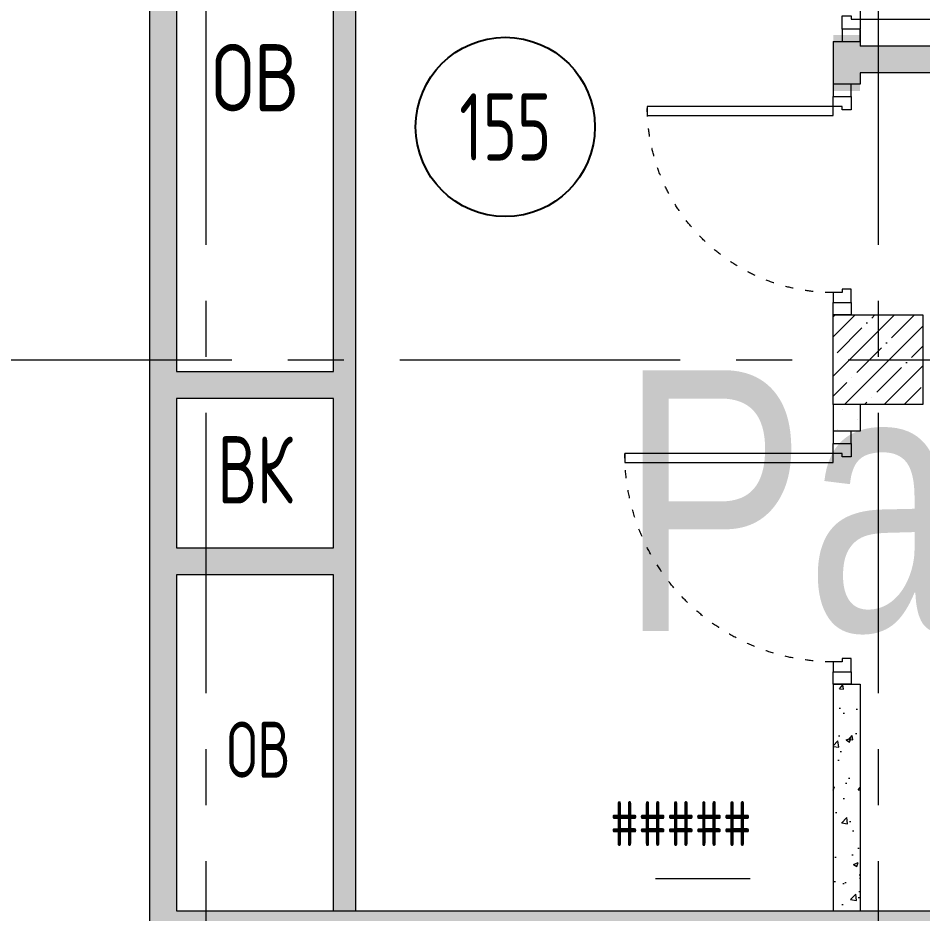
# Model space of a CAD drawing. Header units: millimetres. Extents: x -455656 to 9247092, y 0 to 412358.
# Drawn here: x -198071 to -194034, y 369785 to 373783 of the extents above; entities that cross this region are included whole.
import ezdxf
from ezdxf import colors
from ezdxf.entities.mleader import LeaderData, LeaderLine
from ezdxf.enums import TextEntityAlignment as Align
from ezdxf.math import Vec2, Vec3

# ---------------------------------------------------------------- set-up
doc = ezdxf.new("R2018")
doc.units = ezdxf.units.MM
doc.header["$MEASUREMENT"] = 0
for name, pattern in [('ACAD_ISO03W100', [30, 12, -18]), ('ADSK_Штриховая_ш2 п1', [3, 2, -1]), ('CENTER', [2, 1.25, -0.25, 0.25, -0.25])]:
    doc.linetypes.add(name, pattern=pattern)
doc.layers.get('0').update_dxf_attribs({"color": 250, "lineweight": 9})
doc.layers.add('АР_Названия помещений', color=124, linetype='Continuous', lineweight=5, plot=False)
for name, color, linetype, lineweight in [('АР_Номер помещения', 1, 'Continuous', 25), ('АР_Помещения_площадь', 19, 'Continuous', 9), ('подлога', 250, 'Continuous', 9)]:
    doc.layers.add(name, color=color, linetype=linetype, lineweight=lineweight)
doc.styles.add('ICOCPEUR', font='isocpeur.ttf')
doc.styles.add('ISOCPEUR', font='isocpeur.ttf', dxfattribs={"width": 0.7})
doc.styles.get("Standard").update_dxf_attribs({"font": 'isocpeur.ttf'})
pattern_1 = [(50, (0, 247657.5), (215.17805, -18.82564), [22.5, -247.5]), (355, (0, 247657.5), (-41.6254, 225.65764), [18, -198]), (100.45144, (17.93, 247655.93), (173.55265, 206.832), [19.12206, -210.34263]), (46.1842, (0, 247717.5), (320.1724, -49.65578), [33.75, -371.25]), (96.63564, (26.68, 247713.36), (280.3986, 292.2356), [28.6831, -315.51413]), (351.18416, (0, 247717.5), (280.3986, 292.2356), [27, -297]), (21, (30, 247702.5), (179.07212, -120.78567), [22.5, -247.5]), (326, (30, 247702.5), (72.9946, 217.54501), [18, -198]), (71.45144, (44.92, 247692.43), (252.06671, 96.75935), [19.12206, -210.34263]), (37.5, (0, 247657.5), (3.647957, 99.868156), [0, -195.6, 0, -201, 0, -198.75]), (7.5, (0, 247657.5), (78.92086, 118.323514), [0, -114.6, 0, -191.1, 0, -75.75]), (327.5, (-66.9, 247657.5), (160.14673, -6.766462), [0, -75, 0, -234, 0, -310.5]), (317.5, (-96.9, 247657.5), (174.95585, 30.031495), [0, -97.5, 0, -155.4, 0, -220.5])]

# ---------------------------------------------------------------- blocks, each defined once
blk = doc.blocks.new('*U456')
for points in [[(-55, -80), (-55, 0), (-115, 0), (-115, -40), (-100, -40), (-100, -80), (-55, -80)], [(0, 0), (0, -80), (-55, -80), (-55, 0), (0, 0)], [(-1130, 0), (-1130, -80), (-1075, -80), (-1075, 0), (-1130, 0)], [(-1075, -80), (-1075, 0), (-1015, 0), (-1015, -40), (-1030, -40), (-1030, -80), (-1075, -80)]]:
    blk.add_lwpolyline(points)
blk.add_lwpolyline([(-100, -80), (-100, -1010), (-140, -1010), (-140, -80)], close=True)
at = {"linetype": 'ACAD_ISO03W100', "ltscale": 3}
blk.add_arc((-100, -80), 930, 180, 270, dxfattribs=at)
blk = doc.blocks.new('*U458')
for points in [[(-55, -80), (-55, 0), (-115, 0), (-115, -40), (-100, -40), (-100, -80), (-55, -80)], [(0, 0), (0, -80), (-55, -80), (-55, 0), (0, 0)], [(-1030, 0), (-1030, -80), (-975, -80), (-975, 0), (-1030, 0)], [(-975, -80), (-975, 0), (-915, 0), (-915, -40), (-930, -40), (-930, -80), (-975, -80)]]:
    blk.add_lwpolyline(points)
blk.add_lwpolyline([(-100, -80), (-100, -910), (-140, -910), (-140, -80)], close=True)
at = {"linetype": 'ACAD_ISO03W100', "ltscale": 3}
blk.add_arc((-100, -80), 830, 180, 270, dxfattribs=at)
blk = doc.blocks.new('*U457')
for points in [[(0, 0), (0, -80), (55, -80), (55, 0), (0, 0)], [(55, -80), (55, 0), (115, 0), (115, -40), (100, -40), (100, -80), (55, -80)], [(1075, -80), (1075, 0), (1015, 0), (1015, -40), (1030, -40), (1030, -80), (1075, -80)], [(1130, 0), (1130, -80), (1075, -80), (1075, 0), (1130, 0)]]:
    blk.add_lwpolyline(points)
blk.add_lwpolyline([(100, -80), (100, -1010), (140, -1010), (140, -80)], close=True)
at = {"linetype": 'ACAD_ISO03W100', "ltscale": 3}
blk.add_arc((100, -80), 930, 270, 0, dxfattribs=at)
blk = doc.blocks.new('*U44')
at = {"layer": 'АР_Номер помещения', "color": 7}
blk.add_circle((-456.4, -1236.9), 400, dxfattribs=at)
at = {"layer": 'АР_Помещения_площадь', "color": 7}
blk.add_line((636.2, -4593.6), (213.9, -4593.6), dxfattribs=at)
at = {"color": 7, "style": 'ISOCPEUR', "width": 0.7, "flags": 1}
blk.add_attdef('КАТЕГОРИЯ', (-499.2, -2092.2), '', height=250, dxfattribs=at)
at = {"layer": 'АР_Номер помещения', "color": 7, "style": 'ISOCPEUR', "width": 0.7}
blk.add_attdef('НОМЕР_ПОМЕЩЕНИЯ', text='', height=300, dxfattribs=at).set_placement((-456.4, -1236.9), align=Align.MIDDLE_CENTER)
at = {"layer": 'АР_Помещения_площадь', "color": 7, "lineweight": 30, "width": 0.7, "flags": 104}
blk.add_attdef('ИМЯ_ПОМЕЩЕНИЯ', text='', height=100, dxfattribs=at).set_placement((157.6, 1217.1), align=Align.MIDDLE_CENTER)
at = {"layer": 'АР_Помещения_площадь', "color": 7, "style": 'ISOCPEUR', "width": 0.7}
blk.add_attdef('ПЛОЩАДЬ_ПОМЕЩЕНИЯ', text='', height=200, dxfattribs=at).set_placement((641.1, -4347.1), align=Align.MIDDLE_RIGHT)
blk = doc.blocks.new('_DotSmall')
at = {"color": 0, "linetype": 'ByBlock', "const_width": 0.5}
blk.add_lwpolyline([(-0.0625, 0, 1), (0.0625, 0, 1)], format="xyb", close=True, dxfattribs=at)

msp = doc.modelspace()

# ---------------------------------------------------------------- hatches: boundary and pattern name
at = {"layer": 'подлога', "ltscale": 100}
h = msp.add_hatch(dxfattribs=at)
h.set_pattern_fill('AR-CONC', color=256, scale=30)
h.set_pattern_definition(pattern_1)
h.paths.add_polyline_path([(-197233.9, 372205.9), (-197363.9, 372205.9), (-197363.9, 372258.2), (-197483.9, 372258.2), (-197483.9, 368756.6, 0.095251), (-197363.9, 368800.8), (-197363.9, 369677.8), (-197363.9, 369677.8), (-197233.9, 369677.8), (-197233.9, 369797.8), (-197364.1, 369797.8), (-197364.1, 369798.2), (-197364.1, 371298.2), (-197233.9, 371298.2), (-197233.9, 371418.2), (-197363.9, 371418.2), (-197363.9, 372085.9), (-197233.9, 372085.9)])
h.paths.add_polyline_path([(-196563.9, 372258.2), (-196663.9, 372258.2), (-196663.9, 372205.9), (-197233.9, 372205.9), (-197233.9, 372085.9), (-196663.9, 372085.9), (-196663.9, 371418.2), (-197233.9, 371418.2), (-197233.9, 371298.2), (-196764.1, 371298.2), (-196663.9, 371298.2), (-196663.9, 369797.8), (-196563.9, 369797.8)])
h.paths.add_polyline_path([(-196563.9, 375008.2), (-196663.9, 375008.2), (-196663.9, 372258.2), (-196563.9, 372258.2)])
h.paths.add_polyline_path([(-197363.9, 375008.2), (-197483.9, 375008.2), (-197483.9, 372258.2), (-197363.9, 372258.2)])
h = msp.add_hatch(dxfattribs=at)
h.set_pattern_fill('AR-CONC', color=256, scale=30)
h.set_pattern_definition(pattern_1)
h.paths.add_polyline_path([(-194313.9, 373708.3), (-194433.9, 373708.3), (-194433.9, 373458.2), (-194313.9, 373458.2), (-194313.9, 373538.4), (-190513.9, 373538.4), (-190513.9, 373416.7), (-190393.9, 373416.7), (-190393.9, 373538.4), (-188033.9, 373538.4), (-188033.9, 372058.4), (-187913.9, 372058), (-187913.9, 373658.4), (-194313.9, 373658.4)])
h = msp.add_hatch(dxfattribs=at)
h.set_pattern_fill('ANSI35', color=256, scale=500)
h.set_pattern_definition([(45, (-1151486.01, 412329.66), (-88.388348, 88.388348), []), (45, (-1151397.63, 412329.66), (-88.388348, 88.388348), [156.25, -31.25, 0, -31.25])])
h.paths.add_polyline_path([(-194033.9, 372458.2), (-194433.9, 372458.2), (-194433.9, 372058.2), (-194033.9, 372058.2)])
h = msp.add_hatch(dxfattribs=at)
h.set_pattern_fill('AR-CONC', color=256, scale=30)
h.set_pattern_definition(pattern_1)
h.paths.add_polyline_path([(-194313.9, 372058.2), (-194433.9, 372058.2), (-194433.9, 371939.9), (-194313.9, 371939.9)])
h = msp.add_hatch(dxfattribs=at)
h.set_pattern_fill('AR-CONC', color=256, scale=30)
h.set_pattern_definition(pattern_1)
h.paths.add_polyline_path([(-190393.9, 370809.9), (-190513.9, 370809.9), (-190513.9, 369797.8), (-197362.4, 369797.8), (-197362.4, 369677.8), (-190513.9, 369677.8), (-190513.9, 369106), (-197363.9, 369106), (-197363.9, 368986), (-190513.9, 368986), (-190513.9, 368980.1), (-190513.9, 368980.1), (-190513.9, 368541.8), (-190513.9, 366178.2), (-190613.2, 366178.2), (-190613.2, 366058.2), (-188433.9, 366058.2), (-188433.9, 366178.2), (-190393.9, 366178.2)])
edge = h.paths.add_edge_path()
edge.add_line((-197363.9, 368763.2), (-197363.9, 368800.8))
edge.add_arc((-197538.8, 369090.8), 338.7, 279.3282, 301.0925, ccw=False)
edge.add_line((-197483.9, 368756.6), (-197483.9, 366178.2))
edge.add_line((-197483.9, 366178.2), (-197633.9, 366178.2))
edge.add_line((-197633.9, 366178.2), (-197633.9, 366058.1))
edge.add_line((-197633.9, 366058.1), (-197265, 366058.1))
edge.add_line((-197265, 366058.1), (-197265, 366178.1))
edge.add_line((-197265, 366178.1), (-197363.9, 366178.2))
edge.add_line((-197363.9, 366178.2), (-197363.9, 368763.2))
h.paths.add_polyline_path([(-187913.9, 370928.2), (-187993.9, 370928.3), (-188033.9, 370928.3), (-188033.9, 369371.8), (-188033.9, 366058.2), (-187913.9, 366058.2), (-187913.9, 369606)])
h = msp.add_hatch(dxfattribs=at)
h.set_pattern_fill('AR-CONC', color=256, scale=30)
h.set_pattern_definition(pattern_1)
h.paths.add_polyline_path([(-194313.9, 370809.9), (-194353.9, 370809.9), (-194353.9, 370809.9), (-194433.9, 370809.9), (-194433.9, 369797.8), (-194313.9, 369797.8)])

# ---------------------------------------------------------------- linework, layer by layer
at = {"layer": 'подлога', "linetype": 'CENTER', "ltscale": 1000}
for p, q in [((-197233.9, 382020.7), (-197233.9, 326288.3)), ((-194233.9, 382020.7), (-194233.9, 326288.3)), ((-224367.6, 372258.2), (-141189.2, 372258.2)), ((-224367.6, 372258.2), (-141189.2, 372258.2))]:
    msp.add_line(p, q, dxfattribs=at)
at = {"layer": 'подлога', "linetype": 'ADSK_Штриховая_ш2 п1', "ltscale": 50}
msp.add_line((-194313.9, 374780.8), (-194313.9, 373658.4), dxfattribs=at)
at = {"layer": 'подлога', "ltscale": 100}
for points in [[(-197483.9, 366178.2), (-197483.9, 375008.2)], [(-197363.9, 375008.2), (-197363.9, 372205.9)], [(-196663.9, 372205.9), (-196663.9, 375008.2)], [(-196563.9, 369797.8), (-196563.9, 375008.2)], [(-194433.9, 373678.3), (-194313.9, 373678.3)], [(-194433.9, 373678.3), (-194433.9, 373488.2)], [(-194313.9, 373678.3), (-194313.9, 373658.4)], [(-188033.9, 372058.2), (-187913.9, 372058.2), (-187913.9, 373658.5), (-194313.9, 373658.4)], [(-190513.9, 373538.4), (-194313.9, 373538.4)], [(-194313.9, 373538.4), (-194313.9, 373488.2)], [(-194313.9, 373488.2), (-194433.9, 373488.2)], [(-197363.9, 372205.9), (-196663.9, 372205.9)], [(-197363.9, 372085.9), (-197363.9, 371418.2)], [(-196663.9, 372085.9), (-197363.9, 372085.9)], [(-196663.9, 371418.2), (-196663.9, 372085.9)], [(-194433.9, 372058.2), (-194433.9, 371939.9)], [(-194313.9, 372058.2), (-194313.9, 371939.9)], [(-194313.9, 371939.9), (-194433.9, 371939.9)], [(-197363.9, 371418.2), (-196663.9, 371418.2)], [(-197363.9, 371298.2), (-197363.9, 369797.8)], [(-196663.9, 371298.2), (-197363.9, 371298.2)], [(-196663.9, 369797.8), (-196663.9, 371298.2)], [(-197363.9, 369797.8), (-190513.9, 369797.8), (-190513.9, 370809.9)], [(-194433.9, 370809.9), (-194433.9, 369797.8)], [(-194433.9, 370809.9), (-194313.9, 370809.9)], [(-194313.9, 370809.9), (-194313.9, 369797.8)], [(-197363.9, 369797.8), (-197024.3, 369797.8)], [(-196904.3, 369797.8), (-194433.9, 369797.8)], [(-194313.9, 369797.8), (-190513.9, 369797.9)]]:
    msp.add_lwpolyline(points, dxfattribs=at)
msp.add_lwpolyline([(-194433.9, 372458.2), (-194033.9, 372458.2), (-194033.9, 372058.2), (-194433.9, 372058.2)], close=True, dxfattribs=at)

# ---------------------------------------------------------------- block references
at = {"layer": 'подлога', "rotation": 90.00000000000001}
msp.add_blockref('*U457', (-194393.9, 373678.3), dxfattribs=at)
at = {"layer": 'подлога'}
ref = msp.add_blockref('*U44', (-195440.9, 374534.5), dxfattribs=at)
ref.add_attrib('НОМЕР_ПОМЕЩЕНИЯ', '155', dxfattribs={"layer": 'АР_Номер помещения', "color": 7, "height": 300, "style": 'ISOCPEUR', "width": 0.7}).set_placement((-195897.3, 373297.6), align=Align.MIDDLE_CENTER)
lines = msp.add_mtext('\\W0.8000;Раздевальная', dxfattribs={"layer": 'АР_Названия помещений', "insert": (-195385.9, 372211.7), "char_height": 1163.6, "width": 926.94, "attachment_point": 1})
ref.add_attrib('ИМЯ_ПОМЕЩЕНИЯ', '', (-195385.9, 372211.7), dxfattribs={"flags": 104}).embed_mtext(lines)
ref.add_attrib('ПЛОЩАДЬ_ПОМЕЩЕНИЯ', '#####', dxfattribs={"layer": 'АР_Помещения_площадь', "color": 7, "height": 200, "style": 'ISOCPEUR', "width": 0.7}).set_placement((-194799.8, 370187.4), align=Align.MIDDLE_RIGHT)
at = {"layer": 'подлога', "xscale": -1, "rotation": 270}
for name, p in [('*U458', (-194353.9, 373488.2)), ('*U456', (-194353.9, 371939.9))]:
    msp.add_blockref(name, p, dxfattribs=at)

# ---------------------------------------------------------------- texts
at = {"layer": 'подлога', "ltscale": 100, "attachment_point": 5, "line_spacing_factor": 0.7, "style": 'ICOCPEUR'}
for s, insert, char_height in [('\\A1;{\\W0.8;ОВ}', (-197012.4, 373517.2), 300), ('\\A1;{\\W0.7;ВК}', (-197013.5, 371766.9), 300), ('\\A1;{\\W0.7;ОВ}', (-196998.8, 370517.8), 250)]:
    msp.add_mtext(s, dxfattribs=dict(at, insert=insert, char_height=char_height))

# ---------------------------------------------------------------- leaders
at = {"layer": 'подлога'}
ml = msp.add_multileader_mtext('Standard', dxfattribs=at)
ml.set_content('%%P0,000', color=256, style='ISOCPEUR')
ml.set_leader_properties(color=256, linetype='Continuous', lineweight=-1)
ml.set_arrow_properties(name='DOTSMALL')
ml.build(insert=Vec2(0, 0))
ml.multileader.update_dxf_attribs({"has_text_frame": 1, "text_left_attachment_type": 4, "text_right_attachment_type": 4, "dogleg_length": 100, "arrow_head_size": 180})
ctx = ml.context
ctx.base_point, ctx.char_height, ctx.arrow_head_size, ctx.landing_gap_size, ctx.plane_origin = Vec3(-195756.6, 376141.3, -0.2), 250, 180, 50, Vec3(-198827.6, 374551.8, -0.2)
ctx.left_attachment, ctx.right_attachment = 4, 4
notes = []
notes.append((ctx, [(0, (0, 0, 0), (0, 0), (1, 0), 1, [])]))
ctx.mtext.insert, ctx.mtext.width, ctx.mtext.line_spacing_style, ctx.mtext.flow_direction = Vec3(-195706.6, 376474.7, -0.2), 852.697, 2, 5
ml = msp.add_multileader_mtext('Standard', dxfattribs=at)
ml.set_content('{\\W0.8;-2,250}', color=256, style='ISOCPEUR')
ml.set_leader_properties(color=256, linetype='Continuous', lineweight=-1)
ml.set_arrow_properties(name='DOTSMALL')
ml.build(insert=Vec2(0, 0))
ml.multileader.update_dxf_attribs({"has_text_frame": 1, "text_left_attachment_type": 4, "text_right_attachment_type": 4, "dogleg_length": 100, "arrow_head_size": 180})
ctx = ml.context
ctx.base_point, ctx.char_height, ctx.arrow_head_size, ctx.landing_gap_size, ctx.plane_origin = Vec3(-297233.6, 376010.4), 250, 180, 50, Vec3(-296855.5, 374536.3)
ctx.left_attachment, ctx.right_attachment = 4, 4
notes.append((ctx, [(0, (0, 0, 0), (0, 0), (1, 0), 1, [])]))
ctx.mtext.insert, ctx.mtext.width, ctx.mtext.defined_height, ctx.mtext.line_spacing_style, ctx.mtext.flow_direction = Vec3(-297183.6, 376343.7), 769.989, 343.9, 2, 5
ml = msp.add_multileader_mtext('Standard', dxfattribs=at)
ml.set_content('{\\W0.8;-2,550}', color=256, style='ISOCPEUR')
ml.set_leader_properties(color=256, linetype='Continuous', lineweight=-1)
ml.set_arrow_properties(name='DOTSMALL')
ml.build(insert=Vec2(0, 0))
ml.multileader.update_dxf_attribs({"has_text_frame": 1, "text_left_attachment_type": 4, "text_right_attachment_type": 4, "dogleg_length": 100, "arrow_head_size": 180})
ctx = ml.context
ctx.base_point, ctx.char_height, ctx.arrow_head_size, ctx.landing_gap_size, ctx.plane_origin = Vec3(-302775.8, 371600.8, -2), 250, 180, 50, Vec3(-302295.5, 369356.7, -2)
ctx.left_attachment, ctx.right_attachment = 4, 4
notes.append((ctx, [(0, (0, 0, 0), (0, 0), (1, 0), 1, [])]))
ctx.mtext.insert, ctx.mtext.width, ctx.mtext.defined_height, ctx.mtext.line_spacing_style, ctx.mtext.flow_direction = Vec3(-302725.8, 371934.1, -2), 801.086, 330.7, 2, 5
for ctx, leaders in notes:
    for number, flags, end, landing, length, lines in leaders:
        leader = LeaderData()
        leader.index, (leader.has_last_leader_line, leader.has_dogleg_vector, leader.attachment_direction) = number, flags
        leader.last_leader_point, leader.dogleg_vector, leader.dogleg_length = Vec3(end), Vec3(landing), length
        for number, points, colour, breaks in lines:
            line = LeaderLine()
            line.index, line.vertices, line.color, line.breaks = number, Vec3.list(points), colors.encode_raw_color(colour), breaks
            leader.lines.append(line)
        ctx.leaders.append(leader)

doc.saveas('drawing.dxf')
